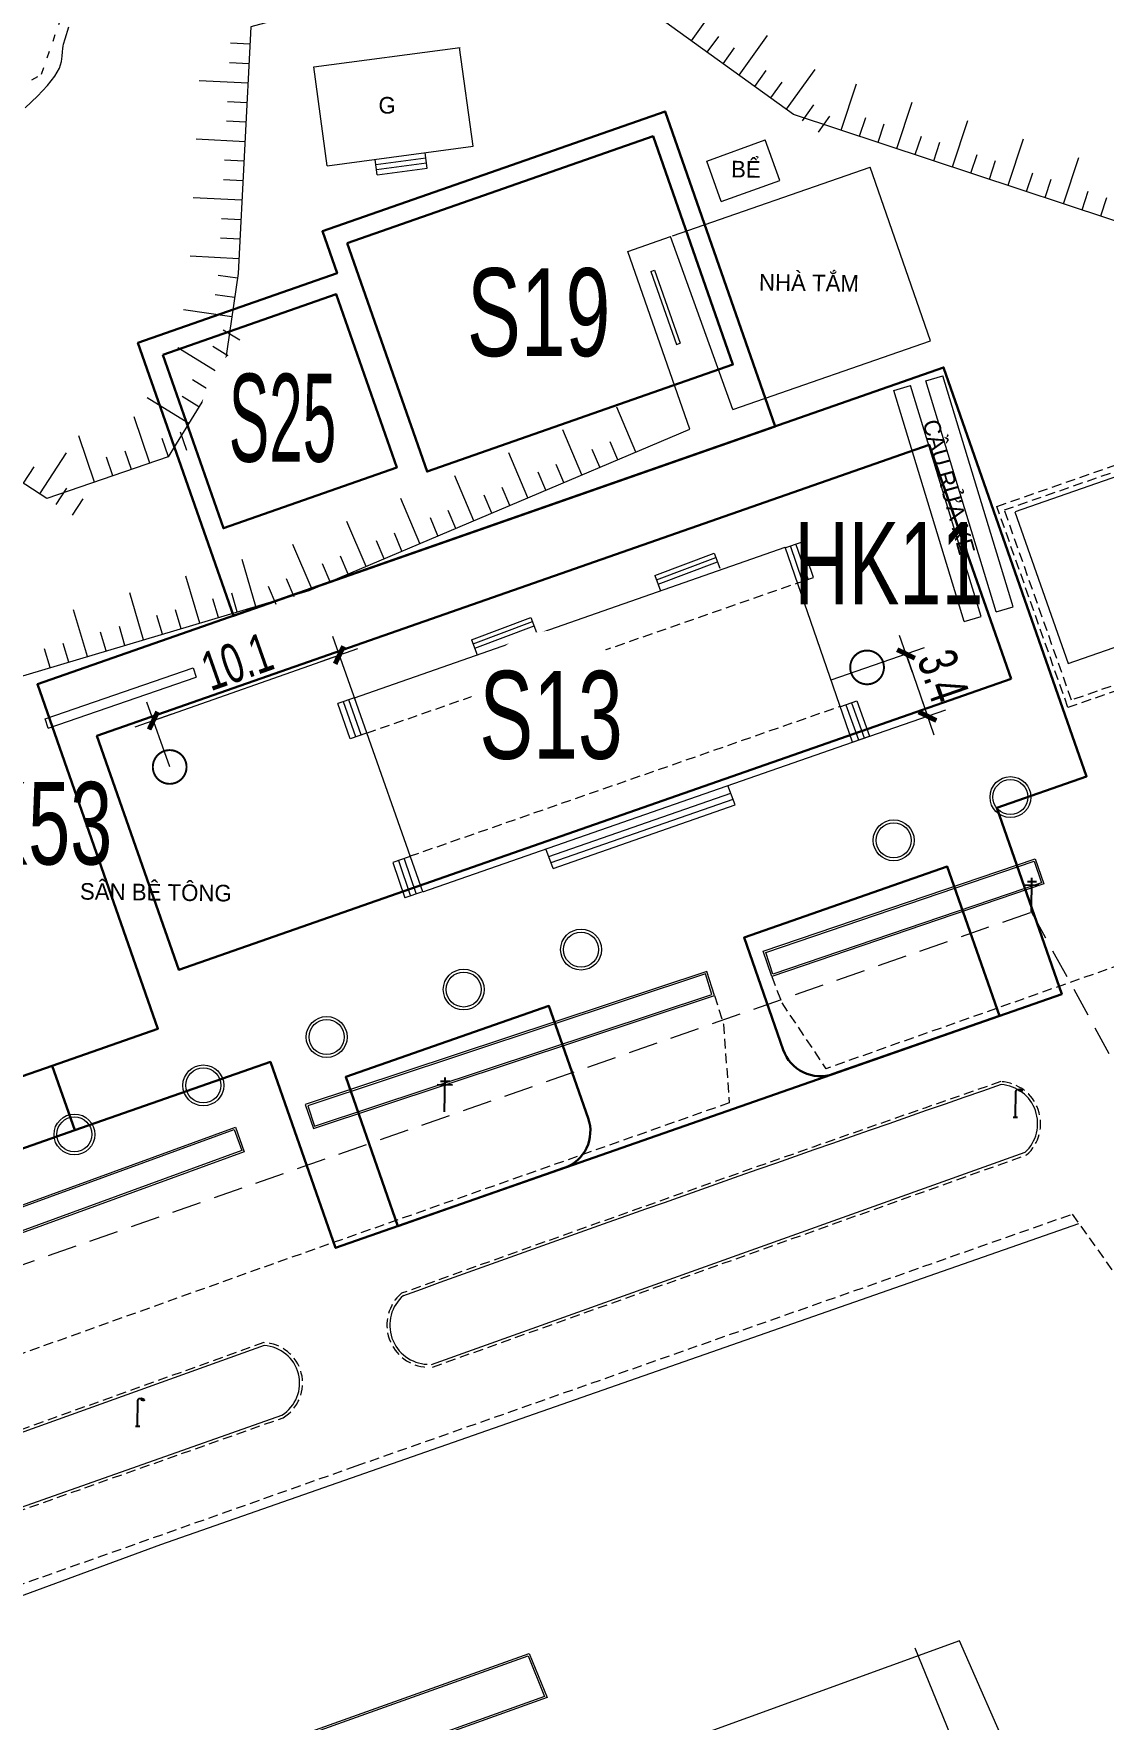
# Model space of a CAD drawing. Header units: inches. Extents: x 496359 to 501064, y 2374078 to 2377203.
# Drawn here: x 497231 to 497285.7, y 2376469 to 2376555.3 of the extents above; entities that cross this region are included whole.
import ezdxf
from ezdxf.enums import TextEntityAlignment as Align

# ---------------------------------------------------------------- set-up
doc = ezdxf.new("R2010")
doc.units = ezdxf.units.IN
doc.header["$MEASUREMENT"] = 0
doc.linetypes.add('ACAD_ISO03W100', pattern=[30, 12, -18])
doc.linetypes.add('DASHED', pattern=[0.75, 0.5, -0.25])
for name, color, linetype in [('cd', 7, 'Continuous'), ('chu', 6, 'Continuous'), ('MANH', 147, 'Continuous'), ('NOI', 2, 'Continuous'), ('tl', 8, 'Continuous')]:
    doc.layers.add(name, color=color, linetype=linetype)
for name, color, linetype, lineweight in [('EG Text2', 7, 'Continuous', 18), ('ISO', 252, 'Continuous', 20), ('LC Dim', 8, 'Continuous', 18), ('LC Net dam 1', 30, 'Continuous', 30), ('LC Net manh', 239, 'Continuous', 5), ('manh1', 67, 'Continuous', 13)]:
    doc.layers.add(name, color=color, linetype=linetype, lineweight=lineweight)
doc.styles.add('dien giai', font='', dxfattribs={"width": 0.8})
doc.styles.add('EG Hai', font='')
doc.styles.add('style1', font='')
doc.styles.get('dien giai').set_extended_font_data('.VnArial NarrowH')
doc.styles.get('EG Hai').set_extended_font_data('.VnArial NarrowH')
doc.styles.get('style1').set_extended_font_data('.VnAvantH')
doc.dimstyles.new('DIM300', dxfattribs={"dimscale": 0.5, "dimtxt": 2, "dimasz": 0.007, "dimexe": 1, "dimexo": 0, "dimgap": 0.4, "dimtad": 1, "dimtoh": 1, "dimdec": 1, "dimzin": 1, "dimdsep": 46, "dimtxsty": 'dien giai', "dimblk": 'rowdim', "dimcen": 2.5, "dimclrd": 256, "dimclre": 256, "dimclrt": 2, "dimazin": 0, "dimtfac": 1, "dimtdec": 1, "dimtix": 1, "dimtmove": 2, "dimatfit": 0, "dimldrblk": 'dot leader', "dimfxl": 2, "dimtolj": 1, "dimtzin": 0, "dimlwd": -1, "dimlwe": -1, "dimarcsym": 1})

# ---------------------------------------------------------------- blocks, each defined once
blk = doc.blocks.new('chieusang')
at = {"layer": 'cd', "extrusion": (-0.000518657, 0.000768986, 1)}
for p, q in [((-0.03, 2.38, 0), (0.1, 2.57, 0)), ((-0.03, 2.38, 0), (-0.03, 0.03, 0)), ((0.1, 2.57, 0), (0.34, 2.61, 0)), ((0.34, 2.44, 0), (0.34, 2.61, 0)), ((0.34, 2.61, 0), (0.56, 2.54, 0)), ((0.54, 2.37, 0), (0.34, 2.44, 0)), ((0.58, 2.47, 0), (0.54, 2.37, 0)), ((0.56, 2.54, 0), (0.58, 2.47, 0)), ((-0.2, 0, 0), (0.2, 0, 0))]:
    blk.add_line(p, q, dxfattribs=at)
blk = doc.blocks.new('cdien')
at = {"layer": 'cd', "extrusion": (-0.000518657, 0.000768986, 1)}
for p, q in [((0, 0), (0, 3.5, 0)), ((-0.8, 2.78, 0), (0.76, 2.78, 0)), ((-0.46, 3.14, 0), (0.49, 3.14, 0))]:
    blk.add_line(p, q, dxfattribs=at)
blk = doc.blocks.new('t2')
at = {"layer": 'tl', "color": 250, "lineweight": 0}
for p, q in [((-2, 0), (-2, -1)), ((-1, 0), (-1, -1)), ((0, 0), (0, -2.5))]:
    blk.add_line(p, q, dxfattribs=at)
blk = doc.blocks.new('t1')
at = {"layer": 'tl', "color": 250, "lineweight": 0}
for p, q in [((0, 0), (0, 2.5)), ((-2, 0), (-2, 1)), ((-1, 0), (-1, 1))]:
    blk.add_line(p, q, dxfattribs=at)
blk = doc.blocks.new('Nền HT mới')
at = {"layer": 'chu', "color": 6, "lineweight": 0, "elevation": -28.377}
blk.add_lwpolyline([(530.705, 239.534), (532.855, 239.507)], dxfattribs=at)
at = {"layer": 'MANH', "color": 2, "linetype": 'ACAD_ISO03W100', "lineweight": 0, "ltscale": 0.03, "elevation": -28.377}
blk.add_lwpolyline([(454.375, 310.555), (452.607, 308.639), (461.694, 297.198), (480.941, 285.218), (490.44, 281.62), (493.719, 277.433), (495.286, 271.824), (499.437, 269.884), (503.844, 272.41), (506.116, 279.036), (506.995, 285.58), (511.121, 289.401), (520.38, 290.375), (548.7, 283.134), (563.379, 279.539)], dxfattribs=at)
at = {"layer": 'MANH', "color": 2, "lineweight": 0, "elevation": -28.377}
for points in [[(658.362, 281.437), (632.803, 282.783), (625.209, 280.529), (608.282, 277.003), (578.495, 264.79), (572.138, 262.906), (567.804, 261.93), (542.34, 270.359), (534.947, 275.675), (528.158, 278.515), (514.561, 274.84), (513.906, 262.215), (513.217, 257.539), (510.323, 252.821), (504.106, 250.701), (493.112, 257.847), (486.989, 259.935), (483.691, 268.79), (483.691, 268.79), (483.691, 268.79)], [(517.782, 272.785), (525.265, 273.787)], [(525.943, 268.726), (525.243, 273.782)], [(518.459, 267.724), (517.782, 272.785)], [(518.459, 267.724), (525.943, 268.726)], [(523.586, 267.612), (523.481, 268.396)], [(537.888, 267.971), (540.885, 269.051)], [(541.631, 266.981), (540.885, 269.051)], [(521.02, 267.269), (520.915, 268.053)], [(520.949, 267.796), (523.515, 268.139)], [(520.984, 267.532), (523.551, 267.876)], [(521.02, 267.269), (523.586, 267.612)], [(536.134, 264.146), (546.25, 267.661)], [(538.633, 265.902), (537.888, 267.971)], [(549.343, 258.759), (546.25, 267.661)], [(538.633, 265.902), (541.631, 266.981)], [(537.021, 254.242), (533.855, 263.344), (536.036, 264.103)], [(539.227, 255.244), (536.036, 264.103)], [(535.025, 262.31), (535.214, 262.377)], [(535.214, 262.377), (536.529, 258.644)], [(535.025, 262.31), (536.341, 258.577)], [(536.341, 258.577), (536.529, 258.644)], [(539.227, 255.244), (549.343, 258.759)], [(553.69, 250.028), (574.411, 257.245)], [(547.466, 256.217), (548.327, 256.48)], [(551.93, 244.656), (548.327, 256.48)], [(549.107, 256.717), (549.968, 256.98)], [(552.711, 244.893), (549.107, 256.717)], [(553.571, 245.156), (549.968, 256.98)], [(551.07, 244.393), (547.466, 256.217)], [(483.597, 255.119), (489.508, 245.628), (495.894, 247.785), (498.853, 240.423), (517.534, 245.979), (537.021, 254.242)], [(553.658, 250.009), (556.4, 242.246)], [(556.4, 242.246), (577.121, 249.463)], [(519.855, 240.493), (541.906, 248.208)], [(535.234, 246.746), (538.275, 247.891)], [(535.315, 246.531), (538.356, 247.676)], [(538.275, 247.891), (538.565, 247.12)], [(545.358, 238.224), (541.907, 248.208)], [(542.793, 246.46), (542.17, 248.269)], [(543.077, 246.557), (542.454, 248.367)], [(543.361, 246.655), (542.738, 248.464)], [(535.396, 246.316), (538.437, 247.46)], [(535.234, 246.746), (535.524, 245.975)], [(552.711, 244.893), (553.571, 245.156)], [(525.851, 243.464), (528.891, 244.608)], [(525.932, 243.248), (528.973, 244.393)], [(528.891, 244.608), (529.182, 243.837)], [(551.07, 244.393), (551.93, 244.656)], [(525.851, 243.464), (526.141, 242.693)], [(526.013, 243.033), (529.054, 244.178)], [(504.025, 239.415), (511.598, 242.024)], [(511.598, 242.024), (511.761, 241.551)], [(504.188, 238.943), (511.761, 241.551)], [(519.643, 238.389), (519.006, 240.194)], [(519.926, 238.489), (519.289, 240.294)], [(520.209, 238.589), (519.572, 240.394)], [(523.358, 230.559), (519.855, 240.493)], [(545.015, 240.135), (545.661, 238.334)], [(545.298, 240.237), (545.943, 238.435)], [(545.58, 240.338), (546.225, 238.536)], [(504.188, 238.943), (504.025, 239.415)], [(523.358, 230.559), (545.358, 238.224)], [(529.809, 232.36), (539.127, 235.607)], [(539.353, 235.008), (538.978, 236.001)], [(529.922, 232.061), (539.24, 235.308)], [(530.035, 231.761), (539.353, 235.008)], [(522.114, 232.157), (522.728, 230.345)], [(522.399, 232.254), (523.013, 230.441)], [(530.035, 231.761), (529.66, 232.754)], [(555.147, 230.961), (541.22, 226.226), (540.782, 227.514), (554.709, 232.249), (555.147, 230.961)], [(521.83, 232.061), (522.444, 230.249)], [(475.996, 204.725), (513.765, 218.52), (514.217, 217.255), (476.449, 203.461), (475.996, 204.725)], [(509.941, 197.142), (556.937, 213.587)]]:
    blk.add_lwpolyline(points, dxfattribs=at)
at = {"layer": 'MANH', "color": 5, "linetype": 'DASHED', "lineweight": 0, "elevation": -28.377}
blk.add_lwpolyline([(552.741, 250.292), (575.153, 258.097), (578.807, 247.757), (556.38, 239.995), (552.741, 250.292)], dxfattribs=at)
blk.add_lwpolyline([(553.125, 250.108), (574.97, 257.716), (578.423, 247.942), (556.563, 240.376)], close=True, dxfattribs=at)
at = {"layer": 'MANH', "lineweight": 0, "elevation": -28.377}
for points in [[(541.887, 248.171), (542.738, 248.464)], [(542.525, 246.367), (543.361, 246.655)], [(519.855, 240.493), (519.006, 240.194)], [(544.748, 240.04), (545.58, 240.338)], [(520.476, 238.683), (519.643, 238.389)], [(545.378, 238.233), (546.225, 238.536)], [(522.667, 232.345), (521.83, 232.061)], [(523.297, 230.537), (522.444, 230.249)], [(414.993, 163.054), (422.402, 165.791), (428.946, 168.023), (443.618, 173.249), (447.431, 174.634), (462.483, 180.125), (477.167, 185.082), (509.941, 197.142)], [(422.67, 153.648), (528.806, 191.573), (529.715, 189.312)], [(548.535, 191.856), (584.508, 103.637), (517.337, 82.206)], [(553.538, 186.037), (550.836, 192.214), (532.744, 185.641)], [(422.78, 153.581), (528.749, 191.446), (529.584, 189.371)], [(529.584, 189.371), (426.079, 152.273), (424.395, 152.594), (422.78, 153.581)], [(529.715, 189.312), (426.087, 152.169), (424.358, 152.5), (422.877, 153.404)]]:
    blk.add_lwpolyline(points, dxfattribs=at)
at = {"layer": 'MANH', "linetype": 'DASHED', "lineweight": 0, "elevation": -28.377}
for points in [[(520.476, 238.683), (542.593, 246.391)], [(522.674, 232.377), (544.723, 240.06)]]:
    blk.add_lwpolyline(points, dxfattribs=at)
at = {"layer": 'MANH', "color": 2, "lineweight": 0, "elevation": -28.377}
for points in [[(555.021, 231.024), (541.282, 226.353), (540.909, 227.451), (554.647, 232.122)], [(537.893, 226.486), (517.342, 219.674), (517.756, 218.444), (538.284, 225.247)], [(537.829, 226.359), (517.468, 219.611), (517.819, 218.571), (538.159, 225.311)], [(476.124, 204.666), (513.704, 218.391), (514.09, 217.314), (476.509, 203.589)]]:
    blk.add_lwpolyline(points, close=True, dxfattribs=at)
at = {"layer": 'MANH', "color": 1, "linetype": 'DASHED', "lineweight": 0, "ltscale": 3, "elevation": -28.377}
blk.add_lwpolyline([(92.054, 52.591), (119.837, 64.478), (146.692, 76.349), (173.152, 88.056), (201.056, 100.385), (229.353, 112.332), (266.953, 126.393), (296.55, 137.304), (334.388, 150.935), (394.994, 172.544), (493.574, 208.224), (554.512, 229.519), (562.77, 214.464), (570.464, 194.283), (580.634, 169.793), (591.546, 141.918), (602.451, 113.395), (610.187, 94.179)], dxfattribs=at)
at = {"layer": 'MANH', "color": 3, "linetype": 'DASHED', "lineweight": 0, "elevation": -28.377}
for points in [[(541.22, 226.226), (541.732, 224.871), (543.987, 221.504)], [(559.081, 226.834), (543.987, 221.504)], [(538.284, 225.247), (538.744, 223.782), (539.045, 219.759)], [(539.045, 219.759), (515.011, 211.272), (465.076, 193.401)], [(432.705, 170.275), (464.317, 181.496), (519.951, 201.173), (556.599, 214.06)], [(556.599, 214.06), (559, 210.697), (599.011, 111.59), (598.351, 108.372), (595.777, 105.711), (542.672, 88.303), (521.625, 81.471), (502.946, 75.389), (481.941, 68.656), (452.954, 59.077)]]:
    blk.add_lwpolyline(points, dxfattribs=at)
for points in [[(523.854, 206.228), (554.267, 217.092, 0.66664), (552.946, 220.844, 0.00289), (522.262, 210.008, 3.066082)], [(469.29, 187.062), (516.206, 203.637, 0.742145), (515.215, 207.482), (467.912, 190.5)]]:
    blk.add_lwpolyline(points, format="xyb", dxfattribs=at)
at = {"layer": 'MANH', "lineweight": 0, "elevation": -28.377}
for points in [[(523.803, 206.369), (554.188, 217.224, 0.656195), (552.967, 220.692, 0.002887), (522.313, 209.867, 0.002887)], [(469.24, 187.203), (516.141, 203.773, 0.733304), (515.237, 207.331), (467.963, 190.358)]]:
    blk.add_lwpolyline(points, format="xyb", dxfattribs=at)
at = {"layer": 'MANH', "color": 2, "lineweight": 0}
for centre, radius in [((553.437, 235.409, -1.226), 1.046), ((553.437, 235.409, -1.226), 0.896), ((547.46, 233.195, -1.354), 1.046), ((547.46, 233.195, -1.354), 0.896), ((531.458, 227.602, -1.404), 1.046), ((531.458, 227.602, -1.404), 0.896), ((525.45, 225.559, -1.355), 1.046), ((525.45, 225.559, -1.355), 0.896), ((518.436, 223.128, -1.436), 1.046), ((518.436, 223.128, -1.436), 0.896), ((512.122, 220.649, -1.325), 1.046), ((512.122, 220.649, -1.325), 0.896), ((505.525, 218.139, -1.395), 1.046), ((505.525, 218.139, -1.395), 0.896)]:
    blk.add_circle(centre, radius, dxfattribs=at)
at = {"layer": 'MANH', "color": 3, "linetype": 'DASHED', "lineweight": 0}
blk.add_arc((523.676, 208.378, -1.032), 2.158, 130.93929, 267.44899, dxfattribs=at)
at = {"layer": 'MANH', "lineweight": 0}
blk.add_arc((523.676, 208.378, -1.032), 2.008, 130.93929, 267.44899, dxfattribs=at)
at = {"layer": 'manh1', "color": 1, "lineweight": 0, "elevation": -28.377}
blk.add_lwpolyline([(502.999, 270.69), (503.633, 271.288), (504.145, 271.833), (504.518, 272.312), (504.752, 272.721), (504.856, 273.061), (504.89, 273.339), (504.909, 273.562), (504.926, 273.73), (504.943, 273.85), (504.969, 273.953), (505.05, 274.224), (505.235, 274.848)], dxfattribs=at)
at = {"layer": 'cd', "lineweight": 0, "rotation": 359.2672157837458}
for name, p, xscale, yscale, zscale in [('cdien', (554.512, 229.519, -0.991), 0.5, 0.5, 0.5), ('cdien', (524.471, 219.302, -2.016), 0.5, 0.5, 0.5), ('chieusang', (553.687, 219.031, -0.501), 0.5500000000465661, 0.5500000000465661, 0.5500000000465661), ('chieusang', (508.756, 203.203, -1.134), 0.5500000000465661, 0.5500000000465661, 0.5500000000465661)]:
    blk.add_blockref(name, p, dxfattribs=dict(at, xscale=xscale, yscale=yscale, zscale=zscale))
at = {"layer": 'NOI', "color": 2, "lineweight": 0}
for p, rotation in [((537.109, 274.121, -28.377), 144.2803505406438), ((539.545, 272.369, -28.377), 144.2803505406438), ((514.411, 271.951, -28.377), 267.0323948347098), ((541.98, 270.618, -28.377), 144.2803505406438), ((544.767, 269.556, -28.377), 161.6840780611025), ((514.256, 268.955, -28.377), 267.0323948347098), ((547.616, 268.613, -28.377), 161.6840780611025), ((550.464, 267.67, -28.377), 161.6840780611025), ((553.312, 266.727, -28.377), 161.6840780611025), ((514.1, 265.959, -28.377), 267.0323948347098), ((556.16, 265.785, -28.377), 161.6840780611025), ((513.945, 262.964, -28.377), 267.0323948347098), ((513.578, 259.989, -28.377), 261.6188961926649), ((512.943, 257.092, -28.377), 238.4720958445413), ((511.374, 254.535, -28.377), 238.4720958445413), ((509.387, 252.502, -28.377), 198.8277386584568), ((501.238, 252.565, -28.377), 146.9746543436748), ((506.548, 251.533, -28.377), 198.8277386584568), ((503.753, 250.93, -28.377), 146.9746543436748)]:
    blk.add_blockref('t2', p, dxfattribs=dict(at, rotation=rotation))
at = {"layer": 'NOI', "lineweight": 0}
for p, rotation in [((534.259, 253.071, -28.377), 22.97905037778584), ((531.497, 251.9, -28.377), 22.97905037778584), ((528.735, 250.728, -28.377), 22.97905037778584), ((525.974, 249.557, -28.377), 22.97905037778584), ((523.212, 248.386, -28.377), 22.97905037778584), ((520.45, 247.215, -28.377), 22.97905037778584), ((517.688, 246.044, -28.377), 22.97905037778584), ((514.818, 245.171, -28.377), 16.56231329085921), ((511.943, 244.316, -28.377), 16.56231329085921), ((509.067, 243.461, -28.377), 16.56231329085921), ((506.192, 242.605, -28.377), 16.56231329085921)]:
    blk.add_blockref('t1', p, dxfattribs=dict(at, rotation=rotation))
at = {"layer": 'chu', "color": 6, "lineweight": 0, "style": 'style1'}
for s, rotation, p in [('g', 359.26722, (521.083, 270.405, -28.377)), ('bÓ', 359.26722, (539.132, 267.134, -28.377)), ('nhµ t¾m', 359.26722, (540.561, 261.343, -1.56)), ('cÇu röa xe', 285.48539, (548.931, 254.596, 25.052)), ('G1', 359.26722, (530.794, 239.848, -28.377)), ('S21', 359.26722, (530.777, 238.522, -28.377)), ('S¢N B£ T¤NG', 359.26722, (505.802, 230.162, -28.377))]:
    blk.add_text(s, height=0.85, rotation=rotation, dxfattribs=at).set_placement(p)
blk = doc.blocks.new('rowdim')
blk.add_line((-200, 0), (200, 0))
at = {"const_width": 50}
blk.add_lwpolyline([(-71, -71), (71, 71)], dxfattribs=at)
blk = doc.blocks.new('*D458')
at = {"layer": 'Defpoints', "color": 0, "transparency": 16777216}
for p in [(497246.599, 2376523.453), (497247.436, 2376521.08), (497237.915, 2376517.723)]:
    blk.add_point(p, dxfattribs=at)
at = {"layer": 'LC Dim', "transparency": 16777216}
for p, q in [((497247.436, 2376521.08), (497246.267, 2376524.396)), ((497237.083, 2376520.097), (497246.595, 2376523.451)), ((497237.915, 2376517.723), (497236.745, 2376521.039))]:
    blk.add_line(p, q, dxfattribs=at)
for p, xscale, yscale, zscale, rotation in [((497246.599, 2376523.453), 0.005000000000000001, 0.005000000000000001, 0.005000000000000001, 19.42411573351909), ((497237.078, 2376520.096), 0.005, 0.005, 0.005, 199.4241157335191)]:
    blk.add_blockref('rowdim', p, dxfattribs=dict(at, xscale=xscale, yscale=yscale, zscale=zscale, rotation=rotation))
at = {"layer": 'LC Dim', "color": 2, "transparency": 16777216, "insert": (497241.366, 2376523.115), "char_height": 2, "attachment_point": 5, "rotation": 19.42412, "style": 'dien giai'}
blk.add_mtext('\\A1;10.1', dxfattribs=at)
blk = doc.blocks.new('dot leader')
at = {"const_width": 50}
blk.add_lwpolyline([(-25, 0, 1), (25, 0, 1)], format="xyb", close=True, dxfattribs=at)
blk = doc.blocks.new('*D459')
at = {"layer": 'Defpoints', "color": 0, "transparency": 16777216}
for p in [(497271.771, 2376522.185), (497276.708, 2376520.323), (497272.873, 2376518.997)]:
    blk.add_point(p, dxfattribs=at)
at = {"layer": 'LC Dim', "transparency": 16777216}
for p, q in [((497271.771, 2376522.185), (497276.551, 2376523.837)), ((497275.608, 2376523.506), (497276.707, 2376520.328)), ((497272.873, 2376518.997), (497277.653, 2376520.649))]:
    blk.add_line(p, q, dxfattribs=at)
for p, xscale, yscale, zscale, rotation in [((497275.606, 2376523.511), 0.005000000000000001, 0.005000000000000001, 0.005000000000000001, 109.0693182982809), ((497276.708, 2376520.323), 0.005, 0.005, 0.005, 289.069318298281)]:
    blk.add_blockref('rowdim', p, dxfattribs=dict(at, xscale=xscale, yscale=yscale, zscale=zscale, rotation=rotation))
at = {"layer": 'LC Dim', "color": 2, "transparency": 16777216, "insert": (497277.501, 2376522.381), "char_height": 2, "attachment_point": 5, "rotation": 289.06932, "style": 'dien giai'}
blk.add_mtext('\\A1;3.4', dxfattribs=at)

msp = doc.modelspace()

# ---------------------------------------------------------------- linework, layer by layer
at = {"layer": 'LC Net dam 1'}
msp.add_lwpolyline([(497176.799, 2376479.454), (497185.871, 2376482.627), (497189.202, 2376473.1), (497226.375, 2376486.098), (497223.043, 2376495.625), (497233.059, 2376499.127), (497231.903, 2376502.431), (497226.495, 2376500.54), (497219.833, 2376519.591), (497181.074, 2376506.038), (497179.927, 2376509.32), (497210.543, 2376520.026), (497206.018, 2376532.967), (497188.272, 2376526.762), (497187.483, 2376529.018), (497169.944, 2376522.885), (497177.066, 2376502.518), (497174.107, 2376501.483), (497180.109, 2376484.32), (497175.559, 2376482.729)], close=True, dxfattribs=at)
at = {"layer": 'LC Net dam 1', "const_width": 0.1}
for points in [[(497272.749, 2376522.821, 1), (497274.476, 2376522.821, 1)], [(497237.051, 2376517.723, 1), (497238.778, 2376517.723, 1)]]:
    msp.add_lwpolyline(points, format="xyb", close=True, dxfattribs=at)
at = {"layer": 'LC Net dam 1'}
for points in [[(497280.388, 2376504.985), (497277.717, 2376512.624), (497267.314, 2376508.987), (497269.325, 2376503.236, 0.414214), (497271.873, 2376502.008), (497280.388, 2376504.985)], [(497249.596, 2376494.218), (497246.925, 2376501.857), (497257.327, 2376505.494), (497259.338, 2376499.744, -0.414214), (497258.11, 2376497.195), (497249.596, 2376494.218)]]:
    msp.add_lwpolyline(points, format="xyb", dxfattribs=at)

# ---------------------------------------------------------------- block references
at = {"layer": 'LC Net manh'}
msp.add_blockref('Nền HT mới', (496727.515, 2376280.773, 2.925), dxfattribs=at)

# ---------------------------------------------------------------- texts
at = {"layer": 'EG Text2', "style": 'EG Hai', "width": 0.8}
for s, p in [('hk11', (497274.731, 2376528.161, -0.04)), ('hk53', (497230.135, 2376514.843, -0.04))]:
    msp.add_text(s, height=4.2244, rotation=0, dxfattribs=at).set_placement(p, align=Align.MIDDLE_CENTER)

# ---------------------------------------------------------------- dimensions: what is measured, and where the dimension line sits
at = {"layer": 'LC Dim'}
for p1, p2, distance, picture, middle in [((497237.915, 2376517.723, -25.452), (497247.436, 2376521.08, -25.452), 2.516, '*D458', (497241.366, 2376523.115, -25.452)), ((497271.771, 2376522.185, -25.452), (497272.873, 2376518.997, -25.452), 4.058, '*D459', (497277.501, 2376522.381, -25.452))]:
    dim = msp.add_aligned_dim(p1=p1, p2=p2, distance=distance, dimstyle='DIM300', override={"dimscale": 1, "dimasz": 0.005, "dimpost": ''}, dxfattribs=at)
    dim.commit()
    dim.dimension.update_dxf_attribs({"geometry": picture, "text_midpoint": middle})

# ---------------------------------------------------------------- next in the draw order: wipeouts: each hides what was drawn before it
at = {"ltscale": 500}
for points, z in [([(497253.891, 2376538.068), (497253.425, 2376538.619), (497253.173, 2376539.019), (497252.94, 2376539.513), (497252.77, 2376540.04), (497252.677, 2376540.534), (497252.644, 2376540.974), (497252.665, 2376541.5), (497252.726, 2376541.904), (497252.883, 2376542.479), (497253.009, 2376542.794), (497253.232, 2376543.227), (497253.497, 2376543.624), (497253.877, 2376544.062), (497254.283, 2376544.42), (497254.754, 2376544.737), (497255.209, 2376544.966), (497255.645, 2376545.126), (497256.039, 2376545.225), (497256.545, 2376545.297), (497256.978, 2376545.309), (497257.391, 2376545.279), (497257.931, 2376545.178), (497258.342, 2376545.05), (497258.725, 2376544.888), (497259.313, 2376544.543), (497259.573, 2376544.345), (497259.871, 2376544.075), (497260.125, 2376543.799), (497260.389, 2376543.45), (497260.635, 2376543.038), (497260.795, 2376542.698), (497260.923, 2376542.346), (497261.039, 2376541.894), (497261.098, 2376541.493), (497261.116, 2376540.912), (497261.059, 2376540.361), (497260.962, 2376539.927), (497260.846, 2376539.576), (497260.648, 2376539.13), (497260.429, 2376538.753), (497260.223, 2376538.465), (497259.885, 2376538.082), (497259.622, 2376537.839), (497259.214, 2376537.533), (497258.934, 2376537.364), (497258.684, 2376537.236), (497258.38, 2376537.108), (497258.032, 2376536.993), (497257.698, 2376536.913), (497257.351, 2376536.86), (497257, 2376536.835), (497256.712, 2376536.837), (497256.279, 2376536.877), (497255.915, 2376536.945), (497255.509, 2376537.062), (497255.115, 2376537.219), (497254.639, 2376537.476), (497254.418, 2376537.623), (497254.113, 2376537.863)], -292.377), ([(497240.78, 2376532.664), (497240.315, 2376533.215), (497240.063, 2376533.615), (497239.829, 2376534.109), (497239.66, 2376534.636), (497239.567, 2376535.13), (497239.534, 2376535.57), (497239.554, 2376536.097), (497239.615, 2376536.501), (497239.773, 2376537.075), (497239.898, 2376537.39), (497240.121, 2376537.823), (497240.387, 2376538.22), (497240.767, 2376538.658), (497241.172, 2376539.016), (497241.643, 2376539.333), (497242.099, 2376539.562), (497242.534, 2376539.722), (497242.928, 2376539.821), (497243.435, 2376539.893), (497243.867, 2376539.905), (497244.28, 2376539.875), (497244.82, 2376539.774), (497245.232, 2376539.646), (497245.615, 2376539.484), (497246.203, 2376539.139), (497246.463, 2376538.941), (497246.761, 2376538.671), (497247.014, 2376538.395), (497247.279, 2376538.046), (497247.525, 2376537.634), (497247.684, 2376537.294), (497247.812, 2376536.942), (497247.928, 2376536.49), (497247.988, 2376536.089), (497248.006, 2376535.508), (497247.949, 2376534.957), (497247.851, 2376534.523), (497247.736, 2376534.172), (497247.538, 2376533.727), (497247.318, 2376533.349), (497247.112, 2376533.061), (497246.774, 2376532.678), (497246.511, 2376532.435), (497246.103, 2376532.129), (497245.824, 2376531.96), (497245.573, 2376531.832), (497245.27, 2376531.704), (497244.921, 2376531.589), (497244.588, 2376531.509), (497244.24, 2376531.456), (497243.889, 2376531.431), (497243.601, 2376531.433), (497243.168, 2376531.473), (497242.804, 2376531.541), (497242.399, 2376531.658), (497242.004, 2376531.815), (497241.528, 2376532.072), (497241.308, 2376532.219), (497241.002, 2376532.459)], -292.377), ([(497254.524, 2376517.453), (497254.058, 2376518.004), (497253.806, 2376518.404), (497253.573, 2376518.898), (497253.403, 2376519.425), (497253.31, 2376519.919), (497253.277, 2376520.359), (497253.298, 2376520.885), (497253.359, 2376521.289), (497253.517, 2376521.864), (497253.642, 2376522.179), (497253.865, 2376522.612), (497254.131, 2376523.009), (497254.511, 2376523.447), (497254.916, 2376523.805), (497255.387, 2376524.122), (497255.843, 2376524.351), (497256.278, 2376524.51), (497256.672, 2376524.61), (497257.178, 2376524.681), (497257.611, 2376524.694), (497258.024, 2376524.664), (497258.564, 2376524.563), (497258.975, 2376524.435), (497259.358, 2376524.273), (497259.946, 2376523.928), (497260.206, 2376523.73), (497260.504, 2376523.46), (497260.758, 2376523.184), (497261.022, 2376522.835), (497261.268, 2376522.423), (497261.428, 2376522.083), (497261.556, 2376521.731), (497261.672, 2376521.279), (497261.731, 2376520.877), (497261.749, 2376520.297), (497261.692, 2376519.745), (497261.595, 2376519.312), (497261.479, 2376518.961), (497261.281, 2376518.515), (497261.062, 2376518.138), (497260.856, 2376517.85), (497260.518, 2376517.467), (497260.255, 2376517.224), (497259.847, 2376516.918), (497259.567, 2376516.749), (497259.317, 2376516.621), (497259.013, 2376516.493), (497258.665, 2376516.378), (497258.331, 2376516.298), (497257.984, 2376516.245), (497257.633, 2376516.22), (497257.345, 2376516.222), (497256.912, 2376516.262), (497256.548, 2376516.33), (497256.142, 2376516.447), (497255.748, 2376516.604), (497255.272, 2376516.86), (497255.052, 2376517.007), (497254.746, 2376517.248)], -266.725)]:
    msp.add_wipeout(points, dxfattribs=at).translate(0, 0, z).dxf.layer = 'ISO'

# ---------------------------------------------------------------- next in the draw order: linework, layer by layer
at = {"layer": 'LC Net dam 1'}
for points in [[(497268.908, 2376535.162), (497263.272, 2376551.282), (497245.733, 2376545.149), (497246.486, 2376542.997), (497236.291, 2376539.432), (497241.175, 2376525.465)], [(497237.565, 2376538.818), (497240.668, 2376529.945), (497249.541, 2376533.048), (497246.438, 2376541.921)], [(497233.059, 2376499.127), (497243.074, 2376502.629), (497246.405, 2376493.103), (497283.578, 2376506.101), (497280.247, 2376515.628), (497284.853, 2376517.238), (497277.532, 2376538.178), (497231.146, 2376521.958), (497237.312, 2376504.322), (497231.903, 2376502.431)], [(497280.985, 2376522.242), (497238.375, 2376507.342), (497234.189, 2376519.314), (497276.799, 2376534.214)]]:
    msp.add_lwpolyline(points, close=True, dxfattribs=at)
at = {"layer": 'LC Net dam 1', "elevation": 0}
msp.add_lwpolyline([(497247.007, 2376544.535), (497262.658, 2376550.008), (497266.744, 2376538.322), (497251.093, 2376532.849)], close=True, dxfattribs=at)

# ---------------------------------------------------------------- next in the draw order: texts
at = {"layer": 'EG Text2', "style": 'EG Hai'}
for s, width, p in [('s19', 0.8, (497256.805, 2376541.006, -292.377)), ('s25', 0.6, (497243.695, 2376535.602, -292.377)), ('S13', 0.8, (497257.438, 2376520.391, -266.725))]:
    msp.add_text(s, height=4.5, rotation=0, dxfattribs=dict(at, width=width)).set_placement(p, align=Align.MIDDLE_CENTER)

doc.saveas('drawing.dxf')
